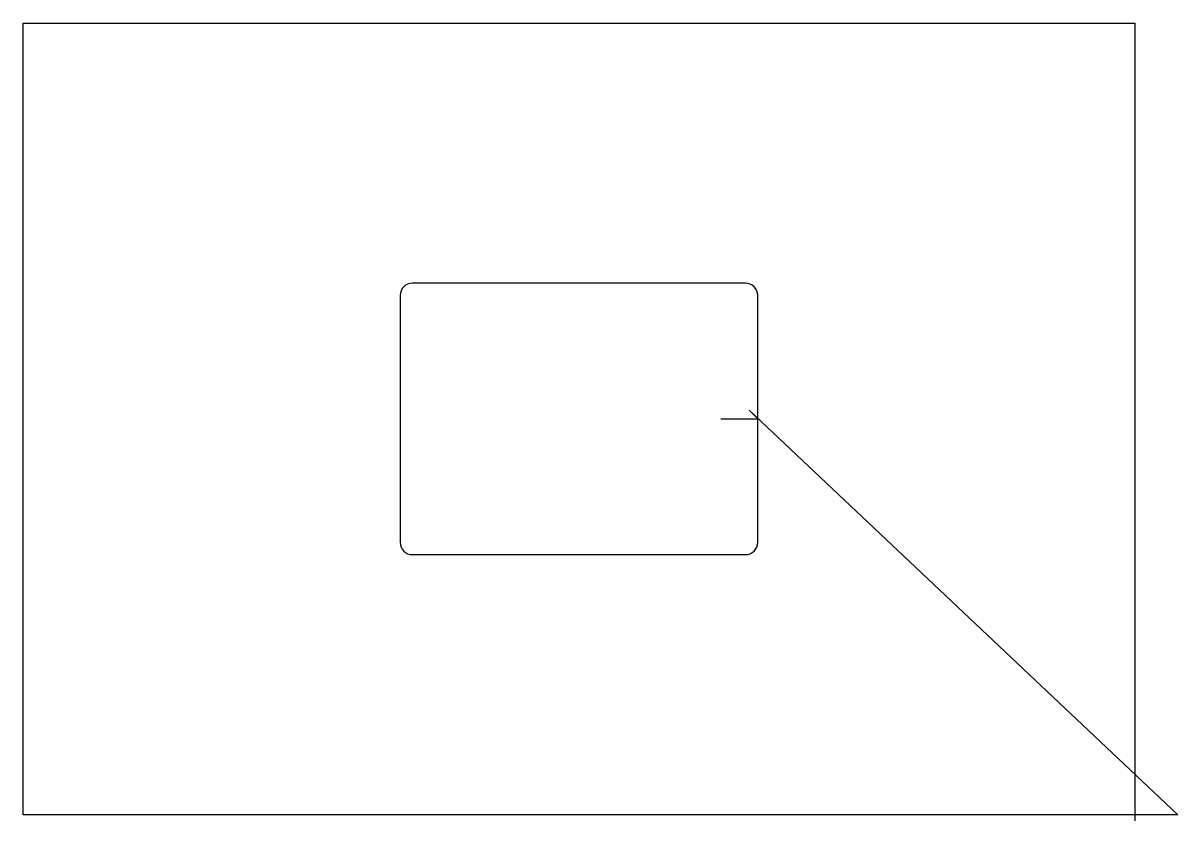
# Model space of a CAD drawing. Header units: metres. Extents: x 20 to 956, y 15 to 662.
import ezdxf

# ---------------------------------------------------------------- set-up
doc = ezdxf.new("R2010")
doc.units = ezdxf.units.M

msp = doc.modelspace()

# ---------------------------------------------------------------- linework, layer by layer
at = {"layer": 'TOOL_0'}
for p, q in [((20, 20.001), (20, 661.501)), ((20, 661.501), (921.5, 661.501)), ((921.5, 661.501), (921.5, 20.001)), ((605.75, 450.751), (335.75, 450.751)), ((325.75, 440.751), (325.75, 240.751)), ((615.75, 340.751), (615.75, 440.751)), ((615.75, 340.751), (608.679, 347.822)), ((608.679, 347.822), (956.5, 20.001)), ((585.75, 340.751), (615.75, 340.751)), ((615.75, 240.751), (615.75, 340.751)), ((335.75, 230.751), (605.75, 230.751)), ((921.5, 20.001), (20, 20.001)), ((956.5, 20.001), (921.5, 20.001)), ((921.5, 20.001), (921.5, 15.001))]:
    msp.add_line(p, q, dxfattribs=at)
for centre, start, end in [((335.75, 440.751), 90, 180), ((605.75, 440.751), 0, 90), ((335.75, 240.751), 180, 270), ((605.75, 240.751), 270, 0)]:
    msp.add_arc(centre, 10, start, end, dxfattribs=at)

doc.saveas('drawing.dxf')
